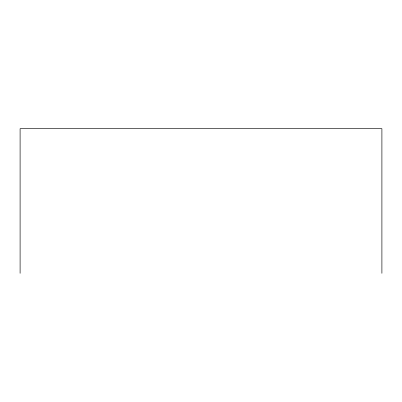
<?xml version="1.0" encoding="UTF-8"?>
<svg xmlns="http://www.w3.org/2000/svg" width="402" height="402" viewBox="0 0 402 402"><rect width="100%" height="100%" fill="white"/><g stroke="black" fill="none" stroke-linecap="round" stroke-linejoin="round"><path stroke-width="0.6" d="M381.9 273.32L381.9 128.68L20.1 128.68L20.1 273.32"/></g></svg>
